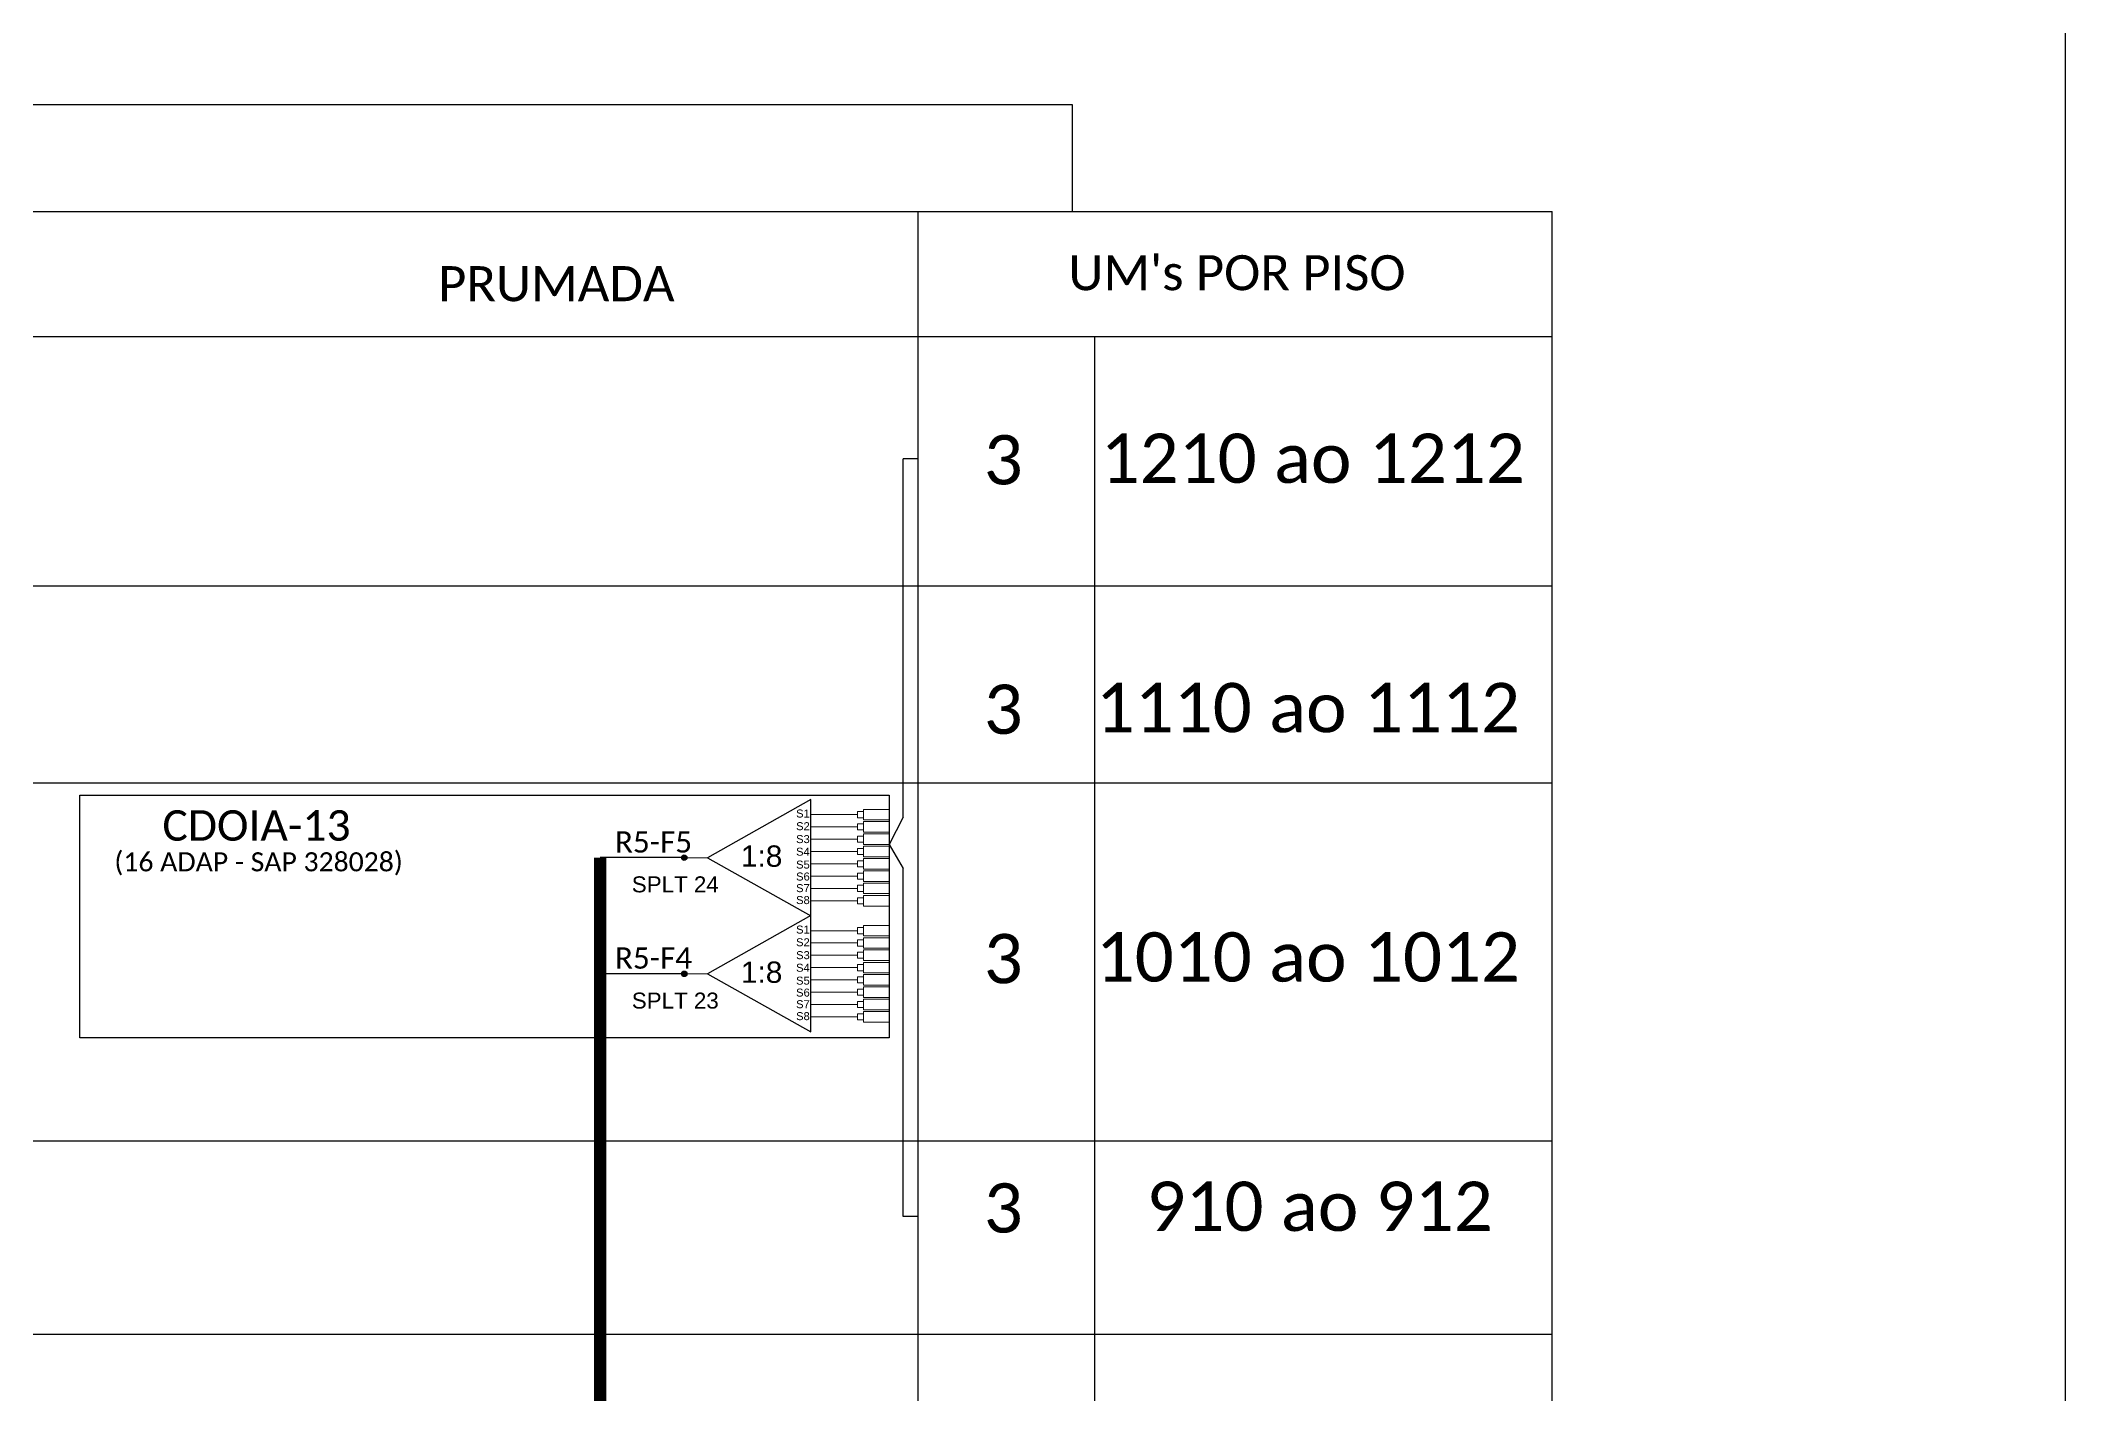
# Model space of a CAD drawing. Header units: metres. Extents: x -1286 to 542, y -500 to 95.
# Drawn here: x 409.1 to 542, y -246.7 to -157.8 of the extents above; entities that cross this region are included whole.
import ezdxf
from ezdxf.enums import TextEntityAlignment as Align

# ---------------------------------------------------------------- set-up
doc = ezdxf.new("R2010")
doc.units = ezdxf.units.M
doc.layers.add('20.8-Legenda', color=1, linetype='Continuous')
doc.styles.add('ARIAL', font='arial.ttf')
doc.styles.add('WMF-Calibri0', font='calibri.ttf')

# ---------------------------------------------------------------- blocks, each defined once
blk = doc.blocks.new('SPLT_1-8_SC-APC')
at = {"color": 1}
blk.add_lwpolyline([(-7.37, -2.1), (-17.04, -7.55), (-7.37, -13), (-7.37, -2.1)], dxfattribs=at)
at = {"color": 3, "lineweight": 0}
for points in [[(-2.99, -3.51), (-7.37, -3.51)], [(-2.41, -3.02), (-2.41, -4)], [(-2.41, -3.02), (0, -3.02)], [(-7.37, -4.66), (-2.99, -4.66)], [(-2.41, -4), (0, -4)], [(-2.41, -4.17), (-2.41, -5.16)], [(-2.41, -4.17), (0, -4.17)], [(-2.41, -5.16), (0, -5.16)], [(-2.41, -5.32), (-2.41, -6.31)], [(-2.41, -5.32), (0, -5.32)], [(-7.37, -5.82), (-2.99, -5.82)], [(-7.37, -6.97), (-2.99, -6.97)], [(-2.41, -6.31), (0, -6.31)], [(-2.41, -6.48), (-2.41, -7.46)], [(-2.41, -6.48), (0, -6.48)], [(-2.41, -7.46), (0, -7.46)], [(-7.37, -8.12), (-2.99, -8.12)], [(-7.37, -9.28), (-2.99, -9.28)], [(-2.41, -7.63), (-2.41, -8.62)], [(-2.41, -7.63), (0, -7.63)], [(-2.41, -8.62), (0, -8.62)], [(-2.41, -8.78), (-2.41, -9.77)], [(-2.41, -8.78), (0, -8.78)], [(-7.37, -10.43), (-2.99, -10.43)], [(-2.41, -9.77), (0, -9.77)], [(-2.41, -9.94), (-2.41, -10.92)], [(-2.41, -9.94), (0, -9.94)], [(-2.41, -10.92), (0, -10.92)], [(-2.41, -11.09), (-2.41, -12.08)], [(-2.41, -11.09), (0, -11.09)], [(-7.37, -11.58), (-2.99, -11.58)], [(-2.41, -12.08), (0, -12.08)]]:
    blk.add_lwpolyline(points, dxfattribs=at)
for points in [[(-2.99, -3.22), (-2.41, -3.22), (-2.41, -3.8), (-2.99, -3.8)], [(-2.99, -4.38), (-2.41, -4.38), (-2.41, -4.95), (-2.99, -4.95)], [(-2.99, -5.53), (-2.41, -5.53), (-2.41, -6.1), (-2.99, -6.1)], [(-2.99, -6.68), (-2.41, -6.68), (-2.41, -7.26), (-2.99, -7.26)], [(-2.99, -7.84), (-2.41, -7.84), (-2.41, -8.41), (-2.99, -8.41)], [(-2.99, -8.99), (-2.41, -8.99), (-2.41, -9.56), (-2.99, -9.56)], [(-2.99, -10.14), (-2.41, -10.14), (-2.41, -10.72), (-2.99, -10.72)], [(-2.99, -11.3), (-2.41, -11.3), (-2.41, -11.87), (-2.99, -11.87)]]:
    blk.add_lwpolyline(points, close=True, dxfattribs=at)
at = {"color": 1, "lineweight": 0}
blk.add_lwpolyline([(-17.04, -7.55), (-19.26, -7.55)], dxfattribs=at)
at = {"color": 1, "style": 'ARIAL'}
for s, height, p in [('S1', 0.75, (-8.74, -3.78)), ('S2', 0.75, (-8.74, -4.97)), ('S3', 0.75, (-8.74, -6.18)), ('1:8', 2, (-13.91, -8.4)), ('S4', 0.75, (-8.74, -7.36)), ('S5', 0.75, (-8.74, -8.57)), ('S6', 0.75, (-8.74, -9.69)), ('S7', 0.75, (-8.74, -10.78)), ('S8', 0.75, (-8.74, -11.9))]:
    blk.add_text(s, height=height, dxfattribs=at).set_placement(p)

msp = doc.modelspace()

# ---------------------------------------------------------------- hatches: boundary and pattern name
h = msp.add_hatch(color=3)
h.dxf.hatch_style = 1
edge = h.paths.add_edge_path()
edge.add_arc((451.31, -211.47), 0.179, 0, 360)
h = msp.add_hatch(color=3)
h.dxf.hatch_style = 1
edge = h.paths.add_edge_path()
edge.add_arc((451.31, -219.1), 0.179, 0, 360)

# ---------------------------------------------------------------- linework, layer by layer
msp.add_lwpolyline([(-299.04, -498.54), (541.96, -498.54), (541.96, 95.46), (-299.04, 95.46)], close=True)
at = {"color": 0}
for points in [[(285.14, -169.06), (508.26, -169.06)], [(285.14, -169.06), (476.8, -169.06)], [(508.26, -177.28), (285.14, -177.28)]]:
    msp.add_lwpolyline(points, dxfattribs=at)
for points in [[(466.67, -177.28), (466.67, -169.06)], [(508.26, -177.28), (508.26, -169.06)], [(508.26, -177.28), (285.14, -177.28)], [(508.26, -177.28), (285.14, -177.28)], [(508.26, -177.28), (285.14, -177.28)], [(466.67, -431.54), (466.67, -177.28)], [(478.24, -177.28), (478.24, -431.54)], [(508.26, -431.54), (508.26, -177.28)], [(508.26, -193.65), (285.14, -193.65), (-62.38, -193.65)], [(508.26, -193.65), (285.14, -193.65)], [(508.26, -206.59), (285.14, -206.59), (-62.38, -206.59)], [(508.26, -230.09), (285.14, -230.09), (-62.38, -230.09)], [(508.26, -242.77), (285.14, -242.77), (-62.38, -242.77)]]:
    msp.add_lwpolyline(points)
at = {"color": 1}
msp.add_lwpolyline([(411.64, -207.38), (464.77, -207.38), (464.77, -223.29), (411.64, -223.29)], close=True, dxfattribs=at)
at = {"color": 240, "const_width": 0.8}
msp.add_lwpolyline([(445.8, -211.47), (445.8, -328.7)], dxfattribs=at)
at = {"color": 1}
for points in [[(451.29, -211.47), (445.8, -211.47)], [(451.29, -219.1), (445.8, -219.1)]]:
    msp.add_lwpolyline(points, dxfattribs=at)
at = {"color": 3}
for centre in [(451.31, -211.47), (451.31, -219.1)]:
    msp.add_circle(centre, 0.179, dxfattribs=at)
at = {"layer": '20.8-Legenda', "color": 0}
for p, q in [((476.8, -162.04), (143.49, -162.04)), ((476.8, -169.06), (476.8, -162.04)), ((143.49, -169.06), (476.8, -169.06))]:
    msp.add_line(p, q, dxfattribs=at)
at = {"layer": '20.8-Legenda', "color": 3}
for p, q in [((466.67, -185.28), (465.68, -185.28)), ((465.68, -208.81), (465.68, -185.28)), ((465.68, -208.81), (464.77, -210.6)), ((464.77, -210.6), (465.68, -212.19)), ((465.68, -235.03), (465.68, -212.19)), ((466.67, -235.03), (465.68, -235.03))]:
    msp.add_line(p, q, dxfattribs=at)

# ---------------------------------------------------------------- block references
at = {"color": 3, "xscale": 0.7000000000000455, "yscale": 0.6999999999999886, "zscale": 0.7}
for p in [(464.77, -206.19), (464.77, -213.81)]:
    msp.add_blockref('SPLT_1-8_SC-APC', p, dxfattribs=at)

# ---------------------------------------------------------------- texts
at = {"color": 0, "style": 'WMF-Calibri0'}
for s, p in [('PRUMADA', (435.16, -174.94)), ("UM's POR PISO", (476.52, -174.22))]:
    msp.add_text(s, height=2.3, dxfattribs=at).set_placement(p)
at = {"color": 7}
for s, height, style, p in [('1210 ao 1212', 3.24, 'WMF-Calibri0', (478.64, -186.87)), ('1110 ao 1112', 3.24, 'WMF-Calibri0', (478.32, -203.24)), ('SPLT 24', 1.05, 'ARIAL', (447.87, -213.75)), ('1010 ao 1012', 3.24, 'WMF-Calibri0', (478.32, -219.61)), ('SPLT 23', 1.05, 'ARIAL', (447.87, -221.38)), ('910 ao 912', 3.24, 'WMF-Calibri0', (481.65, -235.98))]:
    msp.add_text(s, height=height, dxfattribs=dict(at, style=style)).set_placement(p)
at = {"color": 1, "style": 'WMF-Calibri0'}
for s, height, p in [('CDOIA-13', 2, (417.07, -210.36)), ('R5-F5', 1.4, (446.76, -211.14)), ('R5-F4', 1.4, (446.76, -218.76))]:
    msp.add_text(s, height=height, dxfattribs=at).set_placement(p)
msp.add_text('(16 ADAP - SAP 328028)', height=1.25, dxfattribs=at).set_placement((423.38, -212.37), align=Align.CENTER)
at = {"color": 7, "style": 'WMF-Calibri0', "flags": 4}
for p in [(472.25, -185.35), (472.25, -201.73), (472.25, -218.1), (472.25, -234.47)]:
    msp.add_attdef('3', text='XX', height=3.24, dxfattribs=at).set_placement(p, align=Align.MIDDLE_CENTER)

doc.saveas('drawing.dxf')
